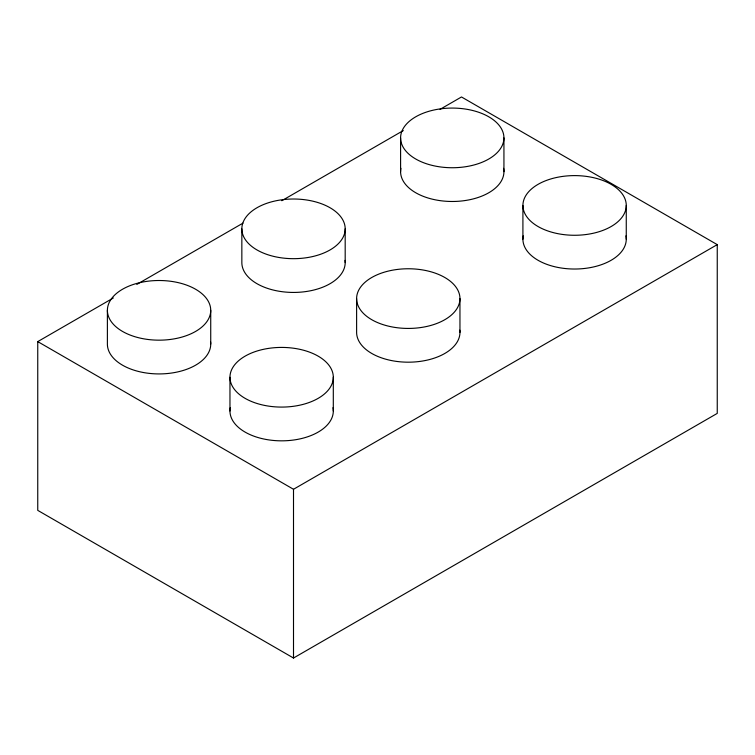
<?xml version="1.0" encoding="UTF-8"?>
<svg xmlns="http://www.w3.org/2000/svg" width="755" height="755" viewBox="0 0 755 755"><rect width="100%" height="100%" fill="white"/><g stroke="black" fill="none" stroke-linecap="round" stroke-linejoin="round"><path stroke-width="1.13" d="M440.052 109.343L461.494 96.97L717.25 244.629L717.25 413.391L293.506 658.03L37.75 510.371L37.75 341.609L113.307 297.989M136.797 284.427L242.987 223.121M281.785 200.717L403.293 130.568M37.75 341.609L293.506 489.278L717.25 244.629M626.263 205.445A51.67 29.832 0 0 1 548.753 231.275A51.67 29.832 0 0 1 548.753 179.605A51.67 29.832 0 0 1 626.263 205.445L626.263 239.193M522.913 205.445L522.913 239.193M503.934 137.901A51.67 29.832 0 0 1 426.424 163.741A51.67 29.832 0 0 1 426.424 112.07A51.67 29.832 0 0 1 503.934 137.901L503.934 171.649M459.955 298.602A51.67 29.832 0 0 1 382.445 324.433A51.67 29.832 0 0 1 382.445 272.763A51.67 29.832 0 0 1 459.955 298.602L459.955 332.351M400.594 137.901L400.594 171.649M356.615 298.602L356.615 332.351A51.67 29.832 0 0 0 410.21 362.164A51.67 29.832 0 0 0 459.814 330.133M345.186 228.85A51.67 29.832 0 0 1 267.676 254.68A51.67 29.832 0 0 1 267.676 203.01A51.67 29.832 0 0 1 345.186 228.85L345.186 262.598M333.304 377.255A51.67 29.832 0 0 1 255.794 403.085A51.67 29.832 0 0 1 255.794 351.415A51.67 29.832 0 0 1 333.304 377.255L333.304 411.003M293.506 489.278L293.506 658.03M241.845 228.85L241.845 262.598A51.67 29.832 0 0 0 295.441 292.411A51.67 29.832 0 0 0 345.044 260.381M229.964 377.255L229.964 411.003M210.73 310.343A51.67 29.832 0 0 1 133.229 336.173A51.67 29.832 0 0 1 133.229 284.503A51.67 29.832 0 0 1 210.73 310.343L210.73 344.091M107.389 310.343L107.389 344.091A51.67 29.832 0 0 0 160.985 373.904A51.67 29.832 0 0 0 210.588 341.873M503.613 168.318A51.67 29.832 0 0 1 452.264 201.481A51.67 29.832 0 0 1 400.914 168.318M625.933 235.853A51.67 29.832 0 0 1 574.583 269.025A51.67 29.832 0 0 1 523.243 235.853M332.983 407.672A51.67 29.832 0 0 1 281.634 440.835A51.67 29.832 0 0 1 230.284 407.672"/></g></svg>
